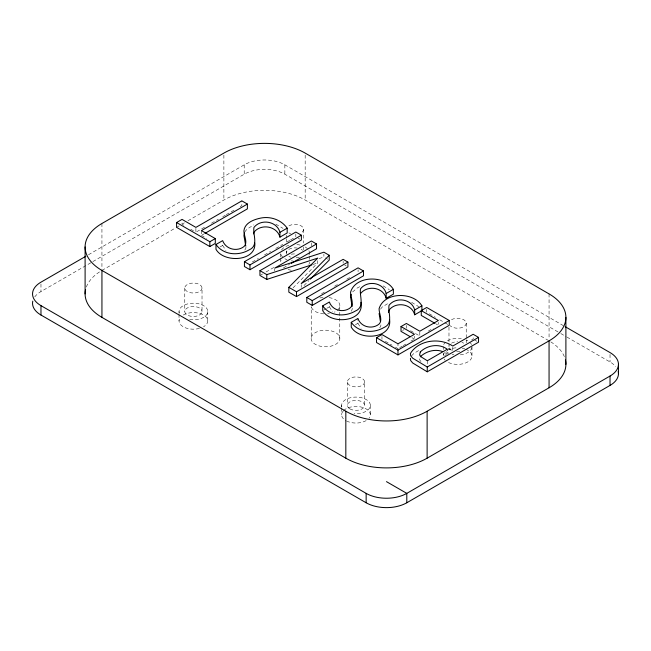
<?xml version="1.0" encoding="UTF-8"?>
<svg xmlns="http://www.w3.org/2000/svg" width="651" height="651" viewBox="0 0 651 651"><rect width="100%" height="100%" fill="white"/><g stroke="black" fill="none" stroke-linecap="round" stroke-linejoin="round"><path stroke-width="0.49" stroke-dasharray="3.25 2.44" d="M245.964 247.095L245.785 248.552L243.97 251.319M352.411 308.33L351.499 311.211M380.941 324.808L380.737 326.249L378.898 328.991M311.235 337.495L312.163 335.403A14.371 8.3 0 0 1 329.064 330.456A14.371 8.3 0 0 1 339.765 339.48L338.837 341.58A14.371 8.3 0 0 1 321.936 346.527A14.371 8.3 0 0 1 311.235 337.495L311.235 306.637M329.064 297.597A14.371 8.3 0 0 1 339.765 306.629L338.837 308.729A14.371 8.3 0 0 1 334.37 312.163M343.394 410.814L342.1 412.612A14.371 8.3 0 0 0 345.827 420.627M244.727 232L247.014 229.103L253.833 224.88M352.565 291.974L357.423 287.88L360.532 286.334M380.518 309.168L382.251 307.003L389.062 302.805M411.497 355.877L413.938 353.371L420.432 349.497M293.056 287.872L317.737 262.923L317.737 260.034M304.017 285.529L308.916 280.581M88.479 254.736L244.206 164.833A28.742 16.592 0 0 1 284.853 164.833L563.449 325.679M34.739 296.937A28.742 16.592 0 0 1 40.972 291.558L91.994 262.093M92.873 261.588L244.206 174.216A28.742 16.592 0 0 1 284.853 174.216L559.933 333.035M101.938 270.434L175.632 227.891M176.511 227.386L179.139 225.864M182.646 223.838L184.404 222.821M187.911 220.795L223.879 200.036A57.483 33.185 0 0 1 305.173 200.036L548.183 340.327M196.765 231.707L205.431 226.694M211.502 223.195L218.435 219.192M222.772 216.685L225.376 215.188M226.239 214.684L234.913 209.679M240.113 206.676L241.846 205.675L241.846 200.858M201.436 230.592L201.436 235.402L204.04 233.904M220.144 246.884L222.65 245.443L222.65 243.515M252.271 261.995L258.366 258.471M264.469 254.948L270.564 251.432M275.796 248.413L282.762 244.385M287.115 241.871L289.736 240.365M290.606 239.861L294.96 237.346M260.823 274.982L262.565 273.973M266.047 271.963L273.892 267.431M283.421 267.903L289.524 264.387M321.57 293.731L325.052 291.729M334.614 286.204L338.089 284.202M346.78 279.181L350.254 277.171M323.555 310.177L326.053 308.737M326.883 308.257L329.382 306.816L329.382 303.927M355.413 324.727L357.912 323.287L357.912 318.477M402.546 330.488L404.084 329.601M399.714 347.626L402.31 346.129M403.181 345.624L405.776 344.127M410.976 341.124L413.572 339.627M428.252 331.147L433.314 328.226M444.666 355.544L446.399 354.543M471.454 340.074L473.155 339.098L473.155 336.209M183.232 315.027L186.21 313.709A14.371 8.3 0 0 1 204.796 315.841A14.371 8.3 0 0 1 203.56 326.753M319.08 258.577L323.897 257.015L323.897 254.126M312.928 264.485L317.737 262.923M199.45 328.348L197.115 328.901A14.371 8.3 0 0 1 182.386 326.224A14.371 8.3 0 0 1 180.376 317.379M448.034 348.423L452.779 350.856L452.779 346.047M275.845 224.139L282.998 228.371M383.154 285.887L389.314 289.63M411.676 302.365L417.836 306.1L420.546 309.119M560.812 333.54L566.085 336.591M566.964 337.096L610.028 361.956A28.742 16.592 0 0 1 615.756 366.676M298.207 238.217L299.794 239.129M344.729 265.071L346.324 265.99M429.302 313.774L435.373 317.281M439.71 319.787L444.047 322.294M444.918 322.79L448.384 324.792M474.693 339.985L476.996 341.311M325.419 257.894L327.705 259.212M435.812 323.816L437.529 324.808M410.578 330.692L419.805 336.022L419.805 331.213M445.154 352.818L447.27 354.038L447.27 349.229M411.92 337.674L414.435 339.122M385.343 341.327L392.081 345.225M395.45 347.17L397.981 348.627L397.981 343.818M183.769 225.205L182.036 224.204L182.036 221.316M190.694 229.201L195.031 231.707M201.436 235.402L206.636 238.404M420.977 361.582L419.626 359.824L419.553 358.278M222.65 245.443L225.938 250.489M357.912 323.287L361.085 328.267M329.382 306.816L332.555 311.796M610.028 354.445L610.028 361.956M549.062 293.902L549.062 338.837M471.975 346.706L471.975 356.089M466.23 323.238L466.23 338.878M466.23 339.863L466.23 342.792M448.978 327.152L448.978 346.706M443.233 346.706L443.233 349.522M443.233 353.273L443.233 355.153M438.383 322.416L438.383 324.336M427.308 360.752L427.308 365.561M426.698 309.388L426.698 312.277M414.435 336.241L414.435 338.162M406.387 325.386L406.387 328.275M381.966 336.494L381.966 339.383M370.354 405.37L370.354 414.76M364.609 381.909A8.626 4.98 0 0 1 351.67 386.214A8.626 4.98 0 0 1 351.67 377.596A8.626 4.98 0 0 1 364.609 381.909L364.609 405.37M358.083 269.774L358.083 271.695M347.365 381.909L347.365 405.37M343.142 261.271L343.142 263.191M341.612 405.37L341.612 407.249M341.612 408.193L341.612 414.76M339.765 306.629L339.765 339.48M311.357 242.913L311.357 245.801M309.388 259.407L309.388 252.832A14.371 8.3 0 0 0 308.899 250.684M305.173 155.093L305.173 200.036M303.635 229.364L303.635 243.059M303.635 246.965L303.635 249.903M301.218 284.511L301.218 287.392M295.831 233.953L295.831 236.842M286.391 235.231L286.391 238.168M286.391 239.145L286.391 242.074M286.391 250.879L286.391 252.832M284.853 164.833L284.853 174.216M280.646 253.776L280.646 257.527M280.646 258.463L280.646 262.223A14.371 8.3 0 0 1 281.134 260.075M274.714 269.083L274.714 271.011M244.206 164.833L244.206 174.216M223.879 155.093L223.879 200.036M207.767 311.503L207.767 320.894M202.022 288.035A8.626 4.98 0 0 1 189.083 292.348A8.626 4.98 0 0 1 189.083 283.722A8.626 4.98 0 0 1 202.022 288.035L202.022 311.503A8.626 4.98 0 0 1 189.083 315.816A8.626 4.98 0 0 1 189.083 307.191A8.626 4.98 0 0 1 202.022 311.503M195.894 228.355L195.894 232.204M184.77 288.035L184.77 311.503M179.025 311.503L179.025 313.383M179.025 314.319L179.025 320.894M101.938 223.496L101.938 269.433M40.972 284.048L40.972 291.558M550.795 341.881A57.483 33.185 0 0 1 564.645 357.407M86.355 287.001A57.483 33.185 0 0 1 100.205 271.483M451.509 319.714A8.626 4.98 0 0 1 464.212 320.04A8.626 4.98 0 0 1 462.552 327.315A8.626 4.98 0 0 1 450.134 325.728M465.587 349.188A14.371 8.3 0 0 1 468.712 361.354A14.371 8.3 0 0 1 447.44 361.956M445.162 360.239A14.371 8.3 0 0 1 444.096 358.929M443.29 355.373A14.371 8.3 0 0 1 444.584 352.582M447.44 350.222A14.371 8.3 0 0 1 450.419 348.903L453.885 348.073A14.371 8.3 0 0 1 457.604 347.797M462.218 348.236A14.371 8.3 0 0 1 464.79 348.903M343.541 410.61A14.371 8.3 0 0 1 362.623 407.404A14.371 8.3 0 0 1 369.011 418.267M366.147 420.627A14.371 8.3 0 0 1 346.511 420.994M309.388 262.223A14.371 8.3 0 0 1 308.899 264.371M291.298 270.238A14.371 8.3 0 0 1 287.832 269.408M291.298 254.207A14.371 8.3 0 0 1 295.017 253.923M288.914 225.848A8.626 4.98 0 0 1 301.112 225.848A8.626 4.98 0 0 1 301.112 232.887M290.704 233.676A8.626 4.98 0 0 1 288.914 232.887M299.33 257.145A8.626 4.98 0 0 1 295.766 257.796M290.704 257.145A8.626 4.98 0 0 1 288.914 256.356M286.684 254.126A8.626 4.98 0 0 1 297.247 248.023M301.112 249.317A8.626 4.98 0 0 1 302.479 250.342M459.834 351.516A8.626 4.98 0 0 1 455.375 351.516M451.509 350.222A8.626 4.98 0 0 1 449.271 345.412M451.509 343.183A8.626 4.98 0 0 1 457.604 341.726M461.917 342.393A8.626 4.98 0 0 1 463.699 343.183M471.918 347.422A14.371 8.3 0 0 1 458.54 354.982M453.885 354.722A14.371 8.3 0 0 1 452.103 354.372M448.856 353.29A14.371 8.3 0 0 1 445.829 351.459M443.722 344.558A14.371 8.3 0 0 1 445.162 342.556M447.44 340.839A14.371 8.3 0 0 1 461.323 338.691M466.352 340.123A14.371 8.3 0 0 1 467.768 340.839M470.046 342.556A14.371 8.3 0 0 1 471.487 344.558M309.331 253.556A14.371 8.3 0 0 1 308.899 254.98M293.137 261.059A14.371 8.3 0 0 1 291.298 260.848M287.034 259.733A14.371 8.3 0 0 1 284.853 258.699M282.567 256.982A14.371 8.3 0 0 1 280.646 252.832M281.509 250A14.371 8.3 0 0 1 291.298 244.817M296.889 244.605A14.371 8.3 0 0 1 301.372 245.394M305.173 246.965A14.371 8.3 0 0 1 307.459 248.682M189.677 319.519A14.371 8.3 0 0 0 207.645 310.421A14.371 8.3 0 0 0 186.21 304.318L183.232 305.636A14.371 8.3 0 0 0 179.245 312.944M341.832 406.818A14.371 8.3 0 0 1 354.941 397.102A14.371 8.3 0 0 1 370.354 405.614A14.371 8.3 0 0 1 354.111 413.597M329.373 313.627A14.371 8.3 0 0 1 327.534 313.847M323.783 313.872A14.371 8.3 0 0 1 311.276 306.808M319.853 298.003A14.371 8.3 0 0 1 323.466 297.426M349.888 408.893A8.626 4.98 0 0 0 364.316 406.663A8.626 4.98 0 0 0 353.753 400.568A8.626 4.98 0 0 0 349.888 408.893"/><path stroke-width="0.98" d="M244.524 232.912L243.922 235.629L245.801 246.151M253.54 233.929L253.898 232.326C260.742 223.35 276.976 225.864 279.946 237.143L287.181 232.968L287.181 228.159C281.338 219.892 270.604 216.059 260.791 218.069C253.906 219.501 244.776 222.764 243.922 230.812C243.783 236.272 249.113 244.068 242.481 247.592C235.304 251.668 225.531 248.617 222.65 240.626L215.977 244.483L215.977 249.292C223.692 263.167 256.47 261.637 254.801 242.969M351.206 294.317L350.563 297.011L352.118 306.475M388.435 312.545L389.013 310.161C395.735 301.348 411.855 303.521 414.687 314.791L421.897 310.625L421.897 305.815C413.23 291.428 384.041 291.835 379.094 308.664C378.906 314.083 383.984 321.822 377.409 325.256C370.378 329.292 360.654 326.436 357.912 318.477L351.255 322.318L351.255 327.127C359.246 341.295 392.154 338.837 389.623 319.722M360.483 293.691C367.205 284.878 383.325 287.05 386.165 298.313L393.375 294.154L393.375 289.345C384.7 274.958 355.511 275.365 350.563 292.193C350.376 297.613 355.454 305.352 348.879 308.786C341.848 312.822 332.132 309.966 329.382 302.007L322.725 305.848L322.725 310.657C330.863 325.158 364.845 322.115 360.98 302.3M291.266 263.378L316.524 248.788L316.524 243.979L274.714 268.122L323.897 252.206L329.219 255.282L301.218 283.543L343.142 259.342L347.919 262.101L347.919 266.91L296.514 296.587L288.824 292.153L288.824 287.335L317.737 258.113L266.796 274.624L259.952 270.67L259.952 275.479L266.796 279.434L311.967 264.794M310.315 279.173L329.219 260.091L329.219 255.282M420.261 356.789C425.925 351.312 434.982 348.692 442.534 351.54M85.842 256.266L40.972 282.168A28.742 16.592 0 0 0 40.972 305.636L40.972 315.027L366.147 502.767A28.742 16.592 0 0 0 406.794 502.767L610.028 385.425A28.742 16.592 0 0 0 618.206 371.526M247.388 204.064L201.436 230.592L215.302 238.591L215.302 243.409L209.842 246.558L176.584 227.354L176.584 222.536L182.036 219.387L195.894 227.394L241.846 200.858L247.388 204.064L247.388 208.873L204.91 233.4M176.584 222.536L209.842 241.741L215.302 238.591M279.946 237.143L279.946 232.326L287.181 228.159M244.426 261.71L295.831 232.033L301.372 235.231L301.372 240.04L249.968 269.717L244.426 266.519L244.426 261.71L249.968 264.908L301.372 235.231M259.952 270.67L311.357 240.992L316.524 243.979M288.824 287.335L296.514 291.778L347.919 262.101M306.8 297.458L358.083 267.846L363.51 270.979L363.51 275.796L312.228 305.4L306.8 302.267L306.8 297.458L312.228 300.591L363.51 270.979M386.165 298.313L386.165 293.503L393.375 289.345M414.687 314.791L414.687 309.974L421.897 305.815M434.958 323.327L421.262 315.418L421.262 310.608L426.698 307.467L449.255 320.487L449.255 325.297L397.973 354.901L376.53 342.524L376.53 337.714L381.966 334.573L397.981 343.818L414.435 334.313L401.016 326.566L401.016 331.375L410.244 336.705M401.016 326.566L406.387 323.466L419.805 331.213L438.383 320.487L421.262 310.608M376.53 337.714L397.973 350.092L449.255 320.487M478.534 337.389L473.155 334.28L452.779 346.047C439.889 337.364 418.707 339.887 410.423 353.469L410.667 355.747L412.718 358.188L427.251 367.001L478.534 337.389L478.534 342.198L427.251 371.811L412.718 362.998L410.667 360.556L410.423 358.278M101.938 270.434L345.827 411.237A57.483 33.185 0 0 0 427.121 411.237L549.062 340.839A57.483 33.185 0 0 0 549.062 293.902L305.173 153.099A57.483 33.185 0 0 0 223.879 153.099L101.938 223.496A57.483 33.185 0 0 0 101.938 270.434L101.938 317.371L345.827 458.174A57.483 33.185 0 0 0 427.121 458.174L549.062 387.776A57.483 33.185 0 0 0 565.402 359.97M565.206 326.696L610.028 352.573A28.742 16.592 0 0 1 610.028 376.042L406.794 493.377A28.742 16.592 0 0 1 366.147 493.377L40.972 305.636M386.474 481.642L406.794 493.377L406.794 502.767M215.977 244.483C223.342 255.046 238.347 256.128 248.902 250.008C258.976 245.785 252.808 235.166 253.898 227.508C260.742 218.541 276.976 221.055 279.946 232.326M351.255 322.318C358.473 332.84 373.357 333.646 383.716 327.624C393.692 323.49 387.841 312.936 389.013 305.352C395.735 296.539 411.855 298.711 414.687 309.974M322.725 305.848C329.943 316.37 344.827 317.175 355.186 311.145C365.17 307.02 359.319 296.465 360.483 288.881C367.205 280.068 383.325 282.241 386.165 293.503M380.347 321.081L379.094 313.481M618.45 364.308L618.45 373.69M610.028 376.042L610.028 385.425M565.898 317.371L565.898 364.308M549.062 340.839L549.062 387.776M427.251 367.001L427.251 371.811M427.121 411.237L427.121 458.174M397.973 350.092L397.973 354.901M366.147 493.377L366.147 502.767M345.827 411.237L345.827 458.174M312.228 300.591L312.228 305.4M296.514 291.778L296.514 296.587M266.796 274.624L266.796 279.434M249.968 264.908L249.968 269.717M209.842 241.741L209.842 246.558M85.102 246.965L85.102 293.902M101.938 317.371A57.483 33.185 0 0 1 85.598 289.573M40.972 315.027A28.742 16.592 0 0 1 32.794 301.12M420.261 351.979L419.626 355.015L420.977 356.772L427.308 360.752L447.27 349.229C439.173 343.183 427.194 345.103 420.261 351.979"/></g></svg>
